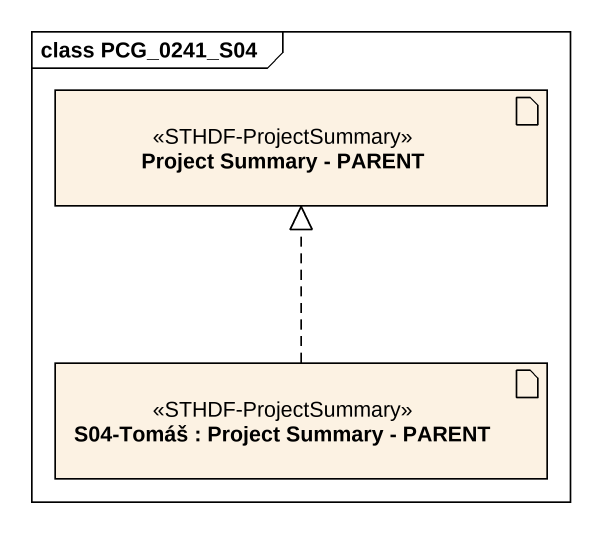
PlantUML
@startuml
mainframe class PCG_0241_S04
artifact "Project Summary - PARENT" as Project_Summary_PARENT <<STHDF-ProjectSummary>>
artifact "S04-Tomáš : Project Summary - PARENT" as S04_Tomáš <<STHDF-ProjectSummary>>
S04_Tomáš .up.|> Project_Summary_PARENT
@enduml
